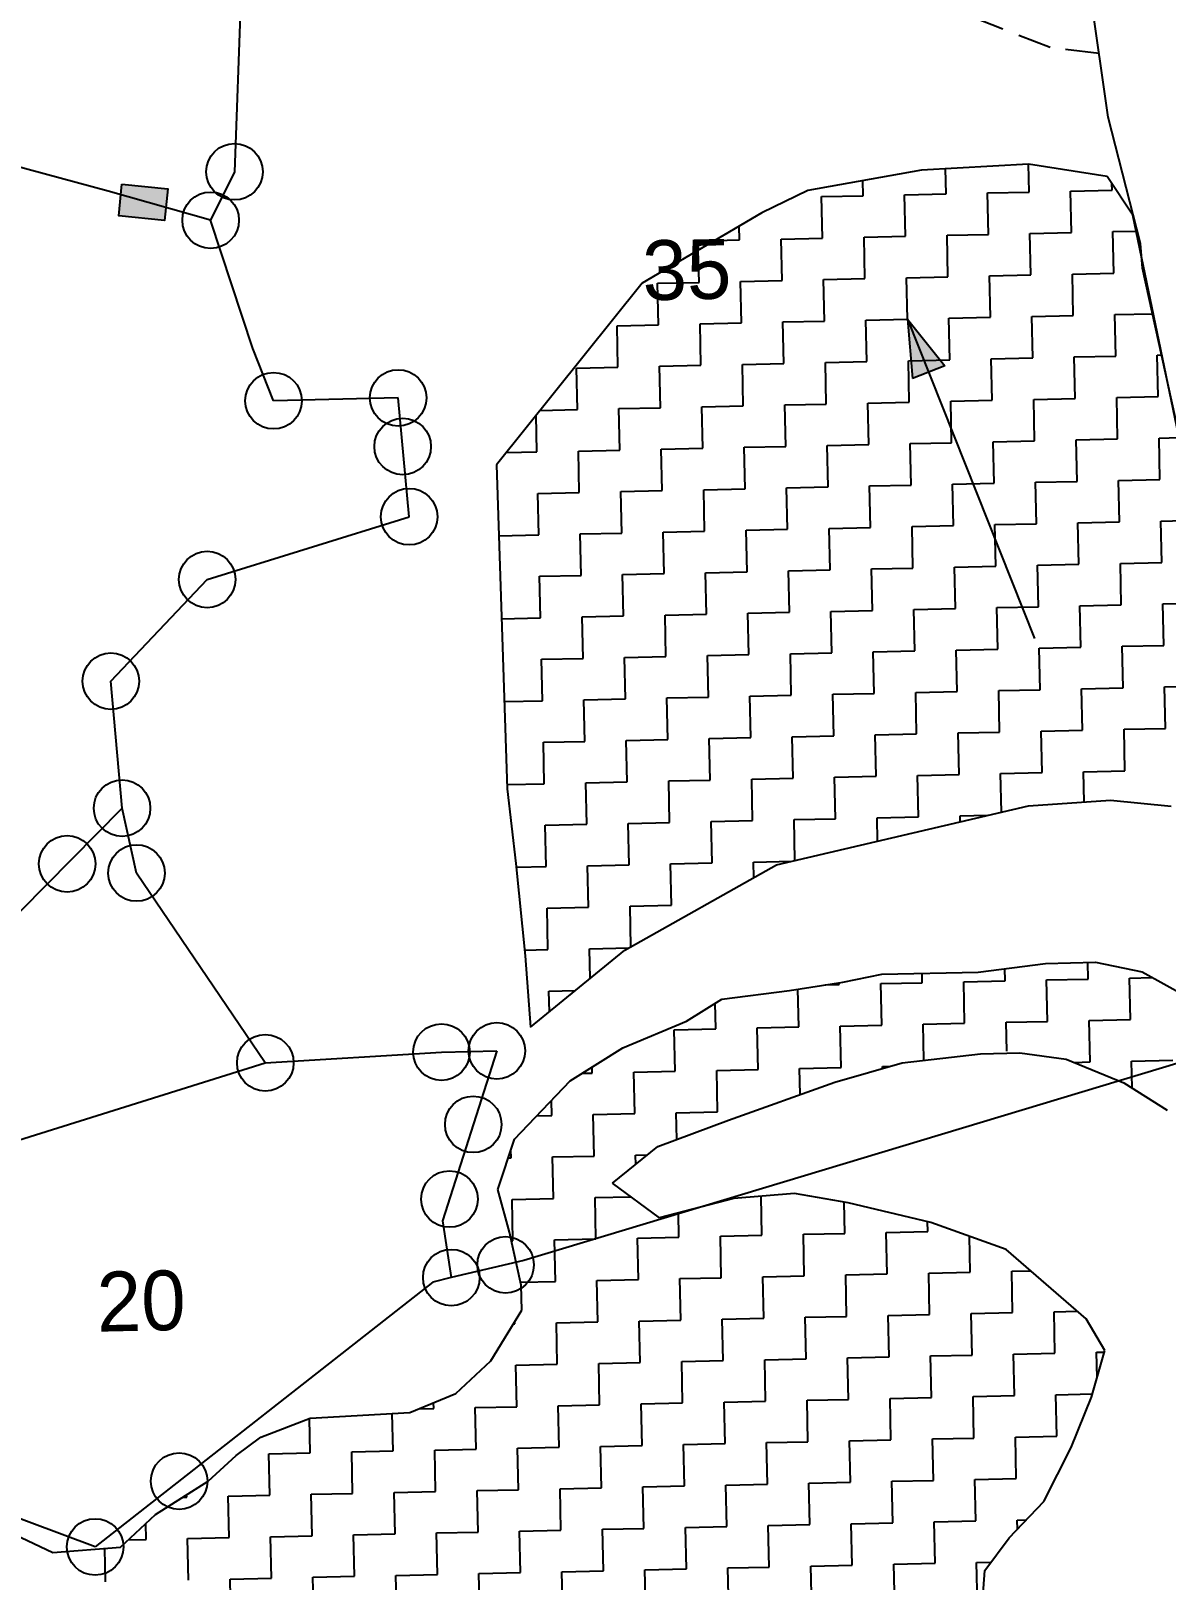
# Model space of a CAD drawing. Header units: metres. Extents: x 281463 to 283423, y 2096851 to 2099007.
# Drawn here: x 281958.3 to 282126.1, y 2098055 to 2098284.1 of the extents above; entities that cross this region are included whole.
import ezdxf
from ezdxf.enums import TextEntityAlignment as Align

# ---------------------------------------------------------------- set-up
doc = ezdxf.new("R2010")
doc.units = ezdxf.units.M
doc.linetypes.add('DASHED', pattern=[0.75, 0.5, -0.25])
for name, color, linetype in [('LINE_FOOTPATH', 1, 'DASHED'), ('POLY_HATCH', 12, 'Continuous'), ('POLY_PARCEL', 6, 'Continuous'), ('POLY_ROAD', 30, 'Continuous'), ('TEXT_PARCEL', 7, 'Continuous')]:
    doc.layers.add(name, color=color, linetype=linetype)
doc.styles.add('TEXT_MAP', font='')
doc.styles.get('TEXT_MAP').set_extended_font_data('Kruti Dev 050')

msp = doc.modelspace()

# ---------------------------------------------------------------- hatches: boundary and pattern name
msp.add_hatch(color=256).paths.add_polyline_path([(281978.04, 2098256.01), (281978.52, 2098260.72), (281971.72, 2098261.4), (281971.25, 2098256.7)])
h = msp.add_hatch(color=256)
h.paths.add_polyline_path([(282090.97, 2098233.6), (282093.37, 2098234.56), (282087.85, 2098241.43)])
h.paths.add_polyline_path([(282087.85, 2098241.43), (282088.58, 2098232.65), (282090.97, 2098233.6)])

# ---------------------------------------------------------------- linework, layer by layer
msp.add_lwpolyline([(281971.72, 2098261.4), (281978.52, 2098260.72), (281978.04, 2098256.01), (281971.25, 2098256.7)], close=True)
for points in [[(282087.85, 2098241.43), (282106.65, 2098194.24)], [(282087.85, 2098241.43), (282088.58, 2098232.65)], [(282087.85, 2098241.43), (282093.37, 2098234.56)], [(282093.37, 2098234.56), (282088.58, 2098232.65)]]:
    msp.add_lwpolyline(points)
for centre in [(281988.36, 2098263.24), (281984.84, 2098256.06), (282012.56, 2098229.79), (281994.14, 2098229.38), (282013.23, 2098222.6), (282014.19, 2098212.23), (281984.33, 2098202.94), (281970.09, 2098187.91), (281971.74, 2098169.12), (281963.62, 2098160.89), (281973.88, 2098159.54), (282027.15, 2098133.24), (281992.92, 2098131.48), (282018.96, 2098133.06), (282023.67, 2098122.37), (282020.14, 2098111.33), (282028.45, 2098101.6), (282020.42, 2098099.71), (281980.17, 2098069.62), (281967.76, 2098059.88)]:
    msp.add_circle(centre, 4.18)
at = {"layer": 'LINE_FOOTPATH', "ltscale": 10}
for p, q in [((282108.97, 2098281.59), (282048.18, 2098305.28)), ((282116.18, 2098280.71), (282108.97, 2098281.59))]:
    msp.add_line(p, q, dxfattribs=at)
at = {"layer": 'POLY_HATCH'}
for p, q in [((282089.93, 2098263.49), (282073.12, 2098260.48)), ((282105.73, 2098264.37), (282089.93, 2098263.49)), ((282117.38, 2098262.52), (282105.73, 2098264.37)), ((282121.2, 2098256.81), (282117.38, 2098262.52)), ((282073.12, 2098260.48), (282066.34, 2098257.17)), ((282066.34, 2098257.17), (282048.64, 2098246.76)), ((282141.3, 2098159.74), (282121.2, 2098256.81)), ((282048.64, 2098246.76), (282027.08, 2098219.92)), ((282027.08, 2098219.92), (282028.68, 2098171.98)), ((282028.68, 2098171.98), (282029.98, 2098160.94)), ((282068.49, 2098160.75), (282105.74, 2098169.49)), ((282105.74, 2098169.49), (282117.86, 2098170.29)), ((282117.86, 2098170.29), (282126.84, 2098169.43)), ((282029.98, 2098160.94), (282031.34, 2098147.27)), ((282046.09, 2098148.13), (282068.49, 2098160.75)), ((282031.34, 2098147.27), (282032.11, 2098136.74)), ((282032.11, 2098136.74), (282046.09, 2098148.13)), ((282078.29, 2098143.4), (282084.06, 2098144.58)), ((282084.06, 2098144.58), (282098.3, 2098144.9)), ((282098.3, 2098144.9), (282108.29, 2098146.18)), ((282108.29, 2098146.18), (282115.67, 2098146.34)), ((282115.67, 2098146.34), (282122.56, 2098144.92)), ((282122.56, 2098144.92), (282128.97, 2098141.37)), ((282060.41, 2098140.89), (282070.4, 2098142.17)), ((282070.4, 2098142.17), (282078.29, 2098143.4)), ((282055.21, 2098137.61), (282060.41, 2098140.89)), ((282045.8, 2098133.71), (282055.21, 2098137.61)), ((282038, 2098128.79), (282045.8, 2098133.71)), ((282098.65, 2098132.8), (282104.45, 2098132.93)), ((282104.45, 2098132.93), (282111.33, 2098132.03)), ((282077.12, 2098128.63), (282087.08, 2098131.49)), ((282087.08, 2098131.49), (282098.65, 2098132.8)), ((282111.33, 2098132.03), (282119.84, 2098128.53)), ((282029.75, 2098120.18), (282038, 2098128.79)), ((282061.42, 2098123.01), (282077.12, 2098128.63)), ((282119.84, 2098128.53), (282126.27, 2098124.46)), ((282050.96, 2098119.08), (282061.42, 2098123.01)), ((282027.28, 2098112.74), (282029.75, 2098120.18)), ((282044.23, 2098113.66), (282050.96, 2098119.08)), ((282029.01, 2098106.45), (282027.28, 2098112.74)), ((282051.2, 2098108.55), (282044.23, 2098113.66)), ((282062.21, 2098111.43), (282051.2, 2098108.55)), ((282071.16, 2098112.16), (282062.21, 2098111.43)), ((282079.1, 2098110.75), (282071.16, 2098112.16)), ((282091.3, 2098107.86), (282079.1, 2098110.75)), ((282102.46, 2098103.89), (282091.3, 2098107.86)), ((282030.76, 2098098.59), (282029.01, 2098106.45)), ((282114.3, 2098093.62), (282102.46, 2098103.89)), ((282030.85, 2098094.9), (282030.76, 2098098.59)), ((282026.27, 2098087.42), (282030.85, 2098094.9)), ((282117.04, 2098088.93), (282114.3, 2098093.62)), ((282021.1, 2098082.56), (282026.27, 2098087.42)), ((282115.08, 2098082.04), (282117.04, 2098088.93)), ((282014.31, 2098079.77), (282021.1, 2098082.56)), ((282112.08, 2098074.59), (282115.08, 2098082.04)), ((281992.24, 2098076.11), (281999.56, 2098078.91)), ((281999.56, 2098078.91), (282014.31, 2098079.77)), ((281988.61, 2098073.4), (281992.24, 2098076.11)), ((281984.47, 2098069.61), (281988.61, 2098073.4)), ((282108.04, 2098066.59), (282112.08, 2098074.59)), ((281976.67, 2098064.69), (281984.47, 2098069.61)), ((282102.89, 2098061.21), (282108.04, 2098066.59)), ((281971.5, 2098059.84), (281976.67, 2098064.69)), ((281954.04, 2098062.61), (281961.5, 2098059.08)), ((281961.5, 2098059.08), (281971.5, 2098059.84)), ((282099.3, 2098056.38), (282102.89, 2098061.21)), ((282098.9, 2098051.1), (282099.3, 2098056.38))]:
    msp.add_line(p, q, dxfattribs=at)
at = {"layer": 'POLY_HATCH', "linetype": 'Continuous'}
for p, q in [((282093.57, 2098259.97), (282093.49, 2098263.69)), ((282105.84, 2098260.24), (282105.75, 2098264.37)), ((282081.31, 2098259.69), (282081.26, 2098261.94)), ((282118.1, 2098260.52), (282118.08, 2098261.47)), ((282075.17, 2098259.56), (282081.31, 2098259.69)), ((282075.31, 2098253.43), (282075.17, 2098259.56)), ((282087.44, 2098259.83), (282093.57, 2098259.97)), ((282087.58, 2098253.7), (282087.44, 2098259.83)), ((282099.7, 2098260.11), (282105.84, 2098260.24)), ((282099.84, 2098253.97), (282099.7, 2098260.11)), ((282111.97, 2098260.38), (282118.1, 2098260.52)), ((282112.11, 2098254.25), (282111.97, 2098260.38)), ((282063.05, 2098253.15), (282063, 2098255.2)), ((282105.97, 2098254.11), (282112.11, 2098254.25)), ((282118.24, 2098254.38), (282121.69, 2098254.46)), ((282118.38, 2098248.25), (282118.24, 2098254.38)), ((282059.37, 2098253.07), (282063.05, 2098253.15)), ((282069.18, 2098253.29), (282075.31, 2098253.43)), ((282069.32, 2098247.16), (282069.18, 2098253.29)), ((282081.44, 2098253.56), (282087.58, 2098253.7)), ((282081.58, 2098247.43), (282081.44, 2098253.56)), ((282093.71, 2098253.84), (282099.84, 2098253.97)), ((282093.85, 2098247.7), (282093.71, 2098253.84)), ((282106.11, 2098247.98), (282105.97, 2098254.11)), ((282057.05, 2098246.88), (282056.94, 2098251.64)), ((282075.45, 2098247.29), (282081.58, 2098247.43)), ((282087.71, 2098247.57), (282093.85, 2098247.7)), ((282087.85, 2098241.43), (282087.71, 2098247.57)), ((282099.98, 2098247.84), (282106.11, 2098247.98)), ((282100.12, 2098241.71), (282099.98, 2098247.84)), ((282112.24, 2098248.11), (282118.38, 2098248.25)), ((282112.38, 2098241.98), (282112.24, 2098248.11)), ((282050.92, 2098246.74), (282057.05, 2098246.88)), ((282051.06, 2098240.61), (282050.92, 2098246.74)), ((282063.18, 2098247.02), (282069.32, 2098247.16)), ((282063.32, 2098240.89), (282063.18, 2098247.02)), ((282075.59, 2098241.16), (282075.45, 2098247.29)), ((282044.92, 2098240.47), (282051.06, 2098240.61)), ((282057.19, 2098240.75), (282063.32, 2098240.89)), ((282057.33, 2098234.62), (282057.19, 2098240.75)), ((282069.45, 2098241.02), (282075.59, 2098241.16)), ((282069.59, 2098234.89), (282069.45, 2098241.02)), ((282081.72, 2098241.3), (282087.85, 2098241.43)), ((282081.86, 2098235.16), (282081.72, 2098241.3)), ((282093.98, 2098241.57), (282100.12, 2098241.71)), ((282094.12, 2098235.44), (282093.98, 2098241.57)), ((282106.25, 2098241.85), (282112.38, 2098241.98)), ((282106.39, 2098235.71), (282106.25, 2098241.85)), ((282118.51, 2098242.12), (282124.21, 2098242.25)), ((282118.65, 2098235.99), (282118.51, 2098242.12)), ((282045.06, 2098234.34), (282044.92, 2098240.47)), ((282112.52, 2098235.85), (282118.65, 2098235.99)), ((282124.78, 2098236.12), (282125.48, 2098236.14)), ((282124.92, 2098229.99), (282124.78, 2098236.12)), ((282038.93, 2098234.21), (282045.06, 2098234.34)), ((282039.06, 2098228.07), (282038.93, 2098234.21)), ((282051.19, 2098234.48), (282057.33, 2098234.62)), ((282051.33, 2098228.35), (282051.19, 2098234.48)), ((282063.46, 2098234.75), (282069.59, 2098234.89)), ((282063.59, 2098228.62), (282063.46, 2098234.75)), ((282075.72, 2098235.03), (282081.86, 2098235.16)), ((282075.86, 2098228.89), (282075.72, 2098235.03)), ((282087.99, 2098235.3), (282094.12, 2098235.44)), ((282088.13, 2098229.17), (282087.99, 2098235.3)), ((282100.25, 2098235.58), (282106.39, 2098235.71)), ((282100.39, 2098229.44), (282100.25, 2098235.58)), ((282112.66, 2098229.72), (282112.52, 2098235.85)), ((282081.99, 2098229.03), (282088.13, 2098229.17)), ((282094.26, 2098229.31), (282100.39, 2098229.44)), ((282094.39, 2098223.17), (282094.26, 2098229.31)), ((282106.52, 2098229.58), (282112.66, 2098229.72)), ((282106.66, 2098223.45), (282106.52, 2098229.58)), ((282118.79, 2098229.85), (282124.92, 2098229.99)), ((282118.92, 2098223.72), (282118.79, 2098229.85)), ((282033.07, 2098221.8), (282032.95, 2098227.22)), ((282033.53, 2098227.95), (282039.06, 2098228.07)), ((282045.2, 2098228.21), (282051.33, 2098228.35)), ((282045.33, 2098222.08), (282045.2, 2098228.21)), ((282057.46, 2098228.48), (282063.59, 2098228.62)), ((282057.6, 2098222.35), (282057.46, 2098228.48)), ((282069.73, 2098228.76), (282075.86, 2098228.89)), ((282069.86, 2098222.63), (282069.73, 2098228.76)), ((282082.13, 2098222.9), (282081.99, 2098229.03)), ((282051.47, 2098222.21), (282057.6, 2098222.35)), ((282051.6, 2098216.08), (282051.47, 2098222.21)), ((282063.73, 2098222.49), (282069.86, 2098222.63)), ((282063.87, 2098216.36), (282063.73, 2098222.49)), ((282076, 2098222.76), (282082.13, 2098222.9)), ((282076.13, 2098216.63), (282076, 2098222.76)), ((282088.26, 2098223.04), (282094.39, 2098223.17)), ((282088.4, 2098216.9), (282088.26, 2098223.04)), ((282100.53, 2098223.31), (282106.66, 2098223.45)), ((282100.66, 2098217.18), (282100.53, 2098223.31)), ((282112.79, 2098223.58), (282118.92, 2098223.72)), ((282112.93, 2098217.45), (282112.79, 2098223.58)), ((282125.06, 2098223.86), (282128.01, 2098223.92)), ((282125.19, 2098217.73), (282125.06, 2098223.86)), ((282028.52, 2098221.7), (282033.07, 2098221.8)), ((282039.2, 2098221.94), (282045.33, 2098222.08)), ((282039.34, 2098215.81), (282039.2, 2098221.94)), ((282119.06, 2098217.59), (282125.19, 2098217.73)), ((282119.2, 2098211.46), (282119.06, 2098217.59)), ((282033.21, 2098215.67), (282039.34, 2098215.81)), ((282033.34, 2098209.54), (282033.21, 2098215.67)), ((282045.47, 2098215.94), (282051.6, 2098216.08)), ((282045.61, 2098209.81), (282045.47, 2098215.94)), ((282057.74, 2098216.22), (282063.87, 2098216.36)), ((282057.87, 2098210.09), (282057.74, 2098216.22)), ((282070, 2098216.49), (282076.13, 2098216.63)), ((282070.14, 2098210.36), (282070, 2098216.49)), ((282082.27, 2098216.77), (282088.4, 2098216.9)), ((282082.4, 2098210.63), (282082.27, 2098216.77)), ((282094.53, 2098217.04), (282100.66, 2098217.18)), ((282094.67, 2098210.91), (282094.53, 2098217.04)), ((282106.8, 2098217.32), (282112.93, 2098217.45)), ((282106.93, 2098211.18), (282106.8, 2098217.32)), ((282088.54, 2098210.77), (282094.67, 2098210.91)), ((282088.67, 2098204.64), (282088.54, 2098210.77)), ((282100.8, 2098211.05), (282106.93, 2098211.18)), ((282100.94, 2098204.91), (282100.8, 2098211.05)), ((282113.07, 2098211.32), (282119.2, 2098211.46)), ((282113.2, 2098205.19), (282113.07, 2098211.32)), ((282125.33, 2098211.59), (282130.54, 2098211.71)), ((282125.47, 2098205.46), (282125.33, 2098211.59)), ((282027.43, 2098209.41), (282033.34, 2098209.54)), ((282039.48, 2098209.68), (282045.61, 2098209.81)), ((282039.61, 2098203.54), (282039.48, 2098209.68)), ((282051.74, 2098209.95), (282057.87, 2098210.09)), ((282051.88, 2098203.82), (282051.74, 2098209.95)), ((282064.01, 2098210.22), (282070.14, 2098210.36)), ((282064.14, 2098204.09), (282064.01, 2098210.22)), ((282076.27, 2098210.5), (282082.4, 2098210.63)), ((282076.41, 2098204.36), (282076.27, 2098210.5)), ((282058.01, 2098203.95), (282064.14, 2098204.09)), ((282058.15, 2098197.82), (282058.01, 2098203.95)), ((282070.28, 2098204.23), (282076.41, 2098204.36)), ((282070.41, 2098198.1), (282070.28, 2098204.23)), ((282082.54, 2098204.5), (282088.67, 2098204.64)), ((282082.68, 2098198.37), (282082.54, 2098204.5)), ((282094.81, 2098204.78), (282100.94, 2098204.91)), ((282094.94, 2098198.64), (282094.81, 2098204.78)), ((282107.07, 2098205.05), (282113.2, 2098205.19)), ((282107.21, 2098198.92), (282107.07, 2098205.05)), ((282119.34, 2098205.32), (282125.47, 2098205.46)), ((282119.47, 2098199.19), (282119.34, 2098205.32)), ((282033.48, 2098203.41), (282039.61, 2098203.54)), ((282033.62, 2098197.27), (282033.48, 2098203.41)), ((282045.75, 2098203.68), (282051.88, 2098203.82)), ((282045.88, 2098197.55), (282045.75, 2098203.68)), ((282125.61, 2098199.33), (282131.74, 2098199.47)), ((282125.74, 2098193.2), (282125.61, 2098199.33)), ((282027.84, 2098197.14), (282033.62, 2098197.27)), ((282039.75, 2098197.41), (282045.88, 2098197.55)), ((282039.89, 2098191.28), (282039.75, 2098197.41)), ((282052.02, 2098197.68), (282058.15, 2098197.82)), ((282052.15, 2098191.55), (282052.02, 2098197.68)), ((282064.28, 2098197.96), (282070.41, 2098198.1)), ((282064.42, 2098191.83), (282064.28, 2098197.96)), ((282076.55, 2098198.23), (282082.68, 2098198.37)), ((282076.68, 2098192.1), (282076.55, 2098198.23)), ((282088.81, 2098198.51), (282094.94, 2098198.64)), ((282088.95, 2098192.37), (282088.81, 2098198.51)), ((282101.08, 2098198.78), (282107.21, 2098198.92)), ((282101.21, 2098192.65), (282101.08, 2098198.78)), ((282113.34, 2098199.05), (282119.47, 2098199.19)), ((282113.48, 2098192.92), (282113.34, 2098199.05)), ((282095.08, 2098192.51), (282101.21, 2098192.65)), ((282095.22, 2098186.38), (282095.08, 2098192.51)), ((282107.34, 2098192.78), (282113.48, 2098192.92)), ((282107.48, 2098186.65), (282107.34, 2098192.78)), ((282119.61, 2098193.06), (282125.74, 2098193.2)), ((282119.75, 2098186.93), (282119.61, 2098193.06)), ((282033.75, 2098191.14), (282039.89, 2098191.28)), ((282033.89, 2098185.01), (282033.75, 2098191.14)), ((282046.02, 2098191.41), (282052.15, 2098191.55)), ((282046.16, 2098185.28), (282046.02, 2098191.41)), ((282058.28, 2098191.69), (282064.42, 2098191.83)), ((282058.42, 2098185.56), (282058.28, 2098191.69)), ((282070.55, 2098191.96), (282076.68, 2098192.1)), ((282070.69, 2098185.83), (282070.55, 2098191.96)), ((282082.81, 2098192.24), (282088.95, 2098192.37)), ((282082.95, 2098186.1), (282082.81, 2098192.24)), ((282052.29, 2098185.42), (282058.42, 2098185.56)), ((282064.55, 2098185.69), (282070.69, 2098185.83)), ((282064.69, 2098179.56), (282064.55, 2098185.69)), ((282076.82, 2098185.97), (282082.95, 2098186.1)), ((282076.96, 2098179.83), (282076.82, 2098185.97)), ((282089.08, 2098186.24), (282095.22, 2098186.38)), ((282089.22, 2098180.11), (282089.08, 2098186.24)), ((282101.35, 2098186.52), (282107.48, 2098186.65)), ((282101.49, 2098180.38), (282101.35, 2098186.52)), ((282113.61, 2098186.79), (282119.75, 2098186.93)), ((282113.75, 2098180.66), (282113.61, 2098186.79)), ((282125.88, 2098187.06), (282132.01, 2098187.2)), ((282126.02, 2098180.93), (282125.88, 2098187.06)), ((282028.25, 2098184.88), (282033.89, 2098185.01)), ((282040.02, 2098185.15), (282046.16, 2098185.28)), ((282040.16, 2098179.01), (282040.02, 2098185.15)), ((282052.43, 2098179.29), (282052.29, 2098185.42)), ((282119.88, 2098180.79), (282126.02, 2098180.93)), ((282034.03, 2098178.88), (282040.16, 2098179.01)), ((282034.17, 2098172.74), (282034.03, 2098178.88)), ((282046.29, 2098179.15), (282052.43, 2098179.29)), ((282046.43, 2098173.02), (282046.29, 2098179.15)), ((282058.56, 2098179.42), (282064.69, 2098179.56)), ((282058.7, 2098173.29), (282058.56, 2098179.42)), ((282070.82, 2098179.7), (282076.96, 2098179.83)), ((282070.96, 2098173.57), (282070.82, 2098179.7)), ((282083.09, 2098179.97), (282089.22, 2098180.11)), ((282083.23, 2098173.84), (282083.09, 2098179.97)), ((282095.35, 2098180.25), (282101.49, 2098180.38)), ((282095.49, 2098174.11), (282095.35, 2098180.25)), ((282107.62, 2098180.52), (282113.75, 2098180.66)), ((282107.76, 2098174.39), (282107.62, 2098180.52)), ((282120.02, 2098174.66), (282119.88, 2098180.79)), ((282089.36, 2098173.98), (282095.49, 2098174.11)), ((282101.62, 2098174.25), (282107.76, 2098174.39)), ((282101.75, 2098168.55), (282101.62, 2098174.25)), ((282113.89, 2098174.52), (282120.02, 2098174.66)), ((282113.99, 2098170.03), (282113.89, 2098174.52)), ((282028.66, 2098172.62), (282034.17, 2098172.74)), ((282040.3, 2098172.88), (282046.43, 2098173.02)), ((282040.44, 2098166.75), (282040.3, 2098172.88)), ((282052.56, 2098173.15), (282058.7, 2098173.29)), ((282052.7, 2098167.02), (282052.56, 2098173.15)), ((282064.83, 2098173.43), (282070.96, 2098173.57)), ((282064.97, 2098167.3), (282064.83, 2098173.43)), ((282077.09, 2098173.7), (282083.23, 2098173.84)), ((282077.23, 2098167.57), (282077.09, 2098173.7)), ((282089.5, 2098167.84), (282089.36, 2098173.98)), ((282058.83, 2098167.16), (282064.97, 2098167.3)), ((282071.1, 2098167.43), (282077.23, 2098167.57)), ((282071.23, 2098161.39), (282071.1, 2098167.43)), ((282083.36, 2098167.71), (282089.5, 2098167.84)), ((282083.44, 2098164.26), (282083.36, 2098167.71)), ((282095.63, 2098167.98), (282099.7, 2098168.07)), ((282095.65, 2098167.12), (282095.63, 2098167.98)), ((282034.3, 2098166.61), (282040.44, 2098166.75)), ((282034.44, 2098160.48), (282034.3, 2098166.61)), ((282046.57, 2098166.88), (282052.7, 2098167.02)), ((282046.7, 2098160.75), (282046.57, 2098166.88)), ((282058.97, 2098161.03), (282058.83, 2098167.16)), ((282030.04, 2098160.38), (282034.44, 2098160.48)), ((282040.57, 2098160.61), (282046.7, 2098160.75)), ((282040.71, 2098154.48), (282040.57, 2098160.61)), ((282052.84, 2098160.89), (282058.97, 2098161.03)), ((282052.97, 2098154.76), (282052.84, 2098160.89)), ((282065.1, 2098161.16), (282070.79, 2098161.29)), ((282065.15, 2098158.87), (282065.1, 2098161.16)), ((282034.58, 2098154.35), (282040.71, 2098154.48)), ((282034.71, 2098148.21), (282034.58, 2098154.35)), ((282046.84, 2098154.62), (282052.97, 2098154.76)), ((282046.98, 2098148.62), (282046.84, 2098154.62)), ((282031.26, 2098148.14), (282034.71, 2098148.21)), ((282040.85, 2098148.35), (282046.72, 2098148.48)), ((282040.94, 2098143.94), (282040.85, 2098148.35)), ((282090.04, 2098143.31), (282090.01, 2098144.72)), ((282102.31, 2098143.59), (282102.27, 2098145.41)), ((282114.57, 2098143.86), (282114.52, 2098146.32)), ((282034.85, 2098142.08), (282038.77, 2098142.17)), ((282034.92, 2098139.03), (282034.85, 2098142.08)), ((282071.78, 2098136.77), (282071.66, 2098142.36)), ((282075.68, 2098142.99), (282077.78, 2098143.04)), ((282077.78, 2098143.04), (282077.77, 2098143.32)), ((282083.91, 2098143.18), (282090.04, 2098143.31)), ((282084.05, 2098137.04), (282083.91, 2098143.18)), ((282096.18, 2098143.45), (282102.31, 2098143.59)), ((282096.31, 2098137.32), (282096.18, 2098143.45)), ((282108.44, 2098143.72), (282114.57, 2098143.86)), ((282108.58, 2098137.59), (282108.44, 2098143.72)), ((282120.71, 2098144), (282124.08, 2098144.07)), ((282120.84, 2098137.87), (282120.71, 2098144)), ((282059.52, 2098136.5), (282059.43, 2098140.28)), ((282102.45, 2098137.46), (282108.58, 2098137.59)), ((282102.54, 2098133.18), (282102.45, 2098137.46)), ((282114.71, 2098137.73), (282120.84, 2098137.87)), ((282114.85, 2098131.6), (282114.71, 2098137.73)), ((282053.39, 2098136.36), (282059.52, 2098136.5)), ((282053.52, 2098130.23), (282053.39, 2098136.36)), ((282065.65, 2098136.63), (282071.78, 2098136.77)), ((282065.79, 2098130.5), (282065.65, 2098136.63)), ((282077.92, 2098136.91), (282084.05, 2098137.04)), ((282078.05, 2098130.77), (282077.92, 2098136.91)), ((282090.18, 2098137.18), (282096.31, 2098137.32)), ((282090.3, 2098131.85), (282090.18, 2098137.18)), ((282041.26, 2098129.95), (282041.24, 2098130.83)), ((282071.92, 2098130.64), (282078.05, 2098130.77)), ((282072.01, 2098126.8), (282071.92, 2098130.64)), ((282084.19, 2098130.91), (282085.15, 2098130.93)), ((282084.19, 2098130.66), (282084.19, 2098130.91)), ((282112.51, 2098131.54), (282114.85, 2098131.6)), ((282120.98, 2098131.73), (282127.11, 2098131.87)), ((282121.07, 2098127.75), (282120.98, 2098131.73)), ((282039.79, 2098129.92), (282041.26, 2098129.95)), ((282047.39, 2098130.09), (282053.52, 2098130.23)), ((282047.53, 2098123.96), (282047.39, 2098130.09)), ((282059.66, 2098130.36), (282065.79, 2098130.5)), ((282059.79, 2098124.23), (282059.66, 2098130.36)), ((282033.06, 2098123.63), (282035.26, 2098123.68)), ((282035.26, 2098123.68), (282035.21, 2098125.88)), ((282041.39, 2098123.82), (282047.53, 2098123.96)), ((282041.53, 2098117.69), (282041.39, 2098123.82)), ((282053.66, 2098124.09), (282059.79, 2098124.23)), ((282053.75, 2098120.13), (282053.66, 2098124.09)), ((282028.83, 2098117.4), (282029.27, 2098117.41)), ((282029.27, 2098117.41), (282029.24, 2098118.62)), ((282035.4, 2098117.55), (282041.53, 2098117.69)), ((282035.54, 2098111.42), (282035.4, 2098117.55)), ((282047.66, 2098117.82), (282049.45, 2098117.86)), ((282047.69, 2098116.45), (282047.66, 2098117.82)), ((282029.4, 2098111.28), (282035.54, 2098111.42)), ((282029.54, 2098105.15), (282029.4, 2098111.28)), ((282041.67, 2098111.55), (282046.94, 2098111.67)), ((282041.81, 2098105.42), (282041.67, 2098111.55)), ((282066.34, 2098105.97), (282066.21, 2098111.75)), ((282078.6, 2098106.24), (282078.5, 2098110.86)), ((282054.07, 2098105.7), (282053.99, 2098109.28)), ((282090.87, 2098106.52), (282090.83, 2098107.97)), ((282035.67, 2098105.29), (282041.81, 2098105.42)), ((282047.94, 2098105.56), (282054.07, 2098105.7)), ((282048.08, 2098099.43), (282047.94, 2098105.56)), ((282060.2, 2098105.83), (282066.34, 2098105.97)), ((282060.34, 2098099.7), (282060.2, 2098105.83)), ((282072.47, 2098106.11), (282078.6, 2098106.24)), ((282072.61, 2098099.97), (282072.47, 2098106.11)), ((282084.73, 2098106.38), (282090.87, 2098106.52)), ((282084.87, 2098100.25), (282084.73, 2098106.38)), ((282097.14, 2098100.52), (282097.02, 2098105.83)), ((282029.3, 2098105.14), (282029.54, 2098105.15)), ((282035.81, 2098099.15), (282035.67, 2098105.29)), ((282030.66, 2098099.04), (282035.81, 2098099.15)), ((282041.94, 2098099.29), (282048.08, 2098099.43)), ((282042.08, 2098093.16), (282041.94, 2098099.29)), ((282054.21, 2098099.56), (282060.34, 2098099.7)), ((282054.34, 2098093.43), (282054.21, 2098099.56)), ((282066.47, 2098099.84), (282072.61, 2098099.97)), ((282066.61, 2098093.71), (282066.47, 2098099.84)), ((282078.74, 2098100.11), (282084.87, 2098100.25)), ((282078.87, 2098093.98), (282078.74, 2098100.11)), ((282091, 2098100.39), (282097.14, 2098100.52)), ((282091.14, 2098094.25), (282091, 2098100.39)), ((282103.27, 2098100.66), (282106.11, 2098100.72)), ((282103.4, 2098094.53), (282103.27, 2098100.66)), ((282072.74, 2098093.84), (282078.87, 2098093.98)), ((282085.01, 2098094.12), (282091.14, 2098094.25)), ((282085.14, 2098087.98), (282085.01, 2098094.12)), ((282097.27, 2098094.39), (282103.4, 2098094.53)), ((282097.41, 2098088.26), (282097.27, 2098094.39)), ((282109.54, 2098094.66), (282113, 2098094.74)), ((282109.67, 2098088.53), (282109.54, 2098094.66)), ((282029.61, 2098092.88), (282029.81, 2098092.88)), ((282029.81, 2098092.88), (282029.81, 2098093.2)), ((282035.95, 2098093.02), (282042.08, 2098093.16)), ((282036.08, 2098086.89), (282035.95, 2098093.02)), ((282048.21, 2098093.29), (282054.34, 2098093.43)), ((282048.35, 2098087.16), (282048.21, 2098093.29)), ((282060.48, 2098093.57), (282066.61, 2098093.71)), ((282060.61, 2098087.44), (282060.48, 2098093.57)), ((282072.88, 2098087.71), (282072.74, 2098093.84)), ((282042.22, 2098087.02), (282048.35, 2098087.16)), ((282042.35, 2098080.89), (282042.22, 2098087.02)), ((282054.48, 2098087.3), (282060.61, 2098087.44)), ((282054.62, 2098081.17), (282054.48, 2098087.3)), ((282066.75, 2098087.57), (282072.88, 2098087.71)), ((282066.88, 2098081.44), (282066.75, 2098087.57)), ((282079.01, 2098087.85), (282085.14, 2098087.98)), ((282079.15, 2098081.71), (282079.01, 2098087.85)), ((282091.28, 2098088.12), (282097.41, 2098088.26)), ((282091.41, 2098081.99), (282091.28, 2098088.12)), ((282103.54, 2098088.39), (282109.67, 2098088.53)), ((282103.68, 2098082.26), (282103.54, 2098088.39)), ((282115.81, 2098088.67), (282116.97, 2098088.69)), ((282115.89, 2098084.89), (282115.81, 2098088.67)), ((282029.95, 2098086.75), (282036.08, 2098086.89)), ((282030.09, 2098080.62), (282029.95, 2098086.75)), ((282109.81, 2098082.4), (282115.22, 2098082.52)), ((282015.59, 2098080.29), (282017.82, 2098080.34)), ((282017.82, 2098080.34), (282017.8, 2098081.2)), ((282023.96, 2098080.48), (282030.09, 2098080.62)), ((282024.09, 2098074.35), (282023.96, 2098080.48)), ((282036.22, 2098080.75), (282042.35, 2098080.89)), ((282036.36, 2098074.62), (282036.22, 2098080.75)), ((282048.49, 2098081.03), (282054.62, 2098081.17)), ((282048.62, 2098074.9), (282048.49, 2098081.03)), ((282060.75, 2098081.3), (282066.88, 2098081.44)), ((282060.89, 2098075.17), (282060.75, 2098081.3)), ((282073.02, 2098081.58), (282079.15, 2098081.71)), ((282073.15, 2098075.44), (282073.02, 2098081.58)), ((282085.28, 2098081.85), (282091.41, 2098081.99)), ((282085.42, 2098075.72), (282085.28, 2098081.85)), ((282097.55, 2098082.13), (282103.68, 2098082.26)), ((282097.68, 2098075.99), (282097.55, 2098082.13)), ((282109.95, 2098076.27), (282109.81, 2098082.4)), ((281999.56, 2098073.8), (281999.45, 2098078.87)), ((282011.83, 2098074.07), (282011.7, 2098079.62)), ((282079.29, 2098075.58), (282085.42, 2098075.72)), ((282079.42, 2098069.45), (282079.29, 2098075.58)), ((282091.55, 2098075.86), (282097.68, 2098075.99)), ((282091.69, 2098069.72), (282091.55, 2098075.86)), ((282103.82, 2098076.13), (282109.95, 2098076.27)), ((282103.95, 2098070), (282103.82, 2098076.13)), ((281993.43, 2098073.66), (281999.56, 2098073.8)), ((281993.57, 2098067.53), (281993.43, 2098073.66)), ((282005.7, 2098073.94), (282011.83, 2098074.07)), ((282005.83, 2098067.8), (282005.7, 2098073.94)), ((282017.96, 2098074.21), (282024.09, 2098074.35)), ((282018.1, 2098068.08), (282017.96, 2098074.21)), ((282030.23, 2098074.49), (282036.36, 2098074.62)), ((282030.36, 2098068.35), (282030.23, 2098074.49)), ((282042.49, 2098074.76), (282048.62, 2098074.9)), ((282042.63, 2098068.63), (282042.49, 2098074.76)), ((282054.76, 2098075.03), (282060.89, 2098075.17)), ((282054.89, 2098068.9), (282054.76, 2098075.03)), ((282067.02, 2098075.31), (282073.15, 2098075.44)), ((282067.16, 2098069.18), (282067.02, 2098075.31)), ((282048.76, 2098068.76), (282054.89, 2098068.9)), ((282048.9, 2098062.63), (282048.76, 2098068.76)), ((282061.03, 2098069.04), (282067.16, 2098069.18)), ((282061.16, 2098062.91), (282061.03, 2098069.04)), ((282073.29, 2098069.31), (282079.42, 2098069.45)), ((282073.43, 2098063.18), (282073.29, 2098069.31)), ((282085.56, 2098069.59), (282091.69, 2098069.72)), ((282085.69, 2098063.45), (282085.56, 2098069.59)), ((282097.82, 2098069.86), (282103.95, 2098070)), ((282097.96, 2098063.73), (282097.82, 2098069.86)), ((281980.71, 2098067.24), (281981.3, 2098067.26)), ((281981.3, 2098067.26), (281981.29, 2098067.61)), ((281987.43, 2098067.39), (281993.57, 2098067.53)), ((281987.57, 2098061.26), (281987.43, 2098067.39)), ((281999.7, 2098067.67), (282005.83, 2098067.8)), ((281999.84, 2098061.54), (281999.7, 2098067.67)), ((282011.97, 2098067.94), (282018.1, 2098068.08)), ((282012.1, 2098061.81), (282011.97, 2098067.94)), ((282024.23, 2098068.22), (282030.36, 2098068.35)), ((282024.37, 2098062.08), (282024.23, 2098068.22)), ((282036.5, 2098068.49), (282042.63, 2098068.63)), ((282036.63, 2098062.36), (282036.5, 2098068.49)), ((281975.31, 2098060.99), (281975.25, 2098063.36)), ((282018.23, 2098061.95), (282024.37, 2098062.08)), ((282018.37, 2098055.81), (282018.23, 2098061.95)), ((282030.5, 2098062.22), (282036.63, 2098062.36)), ((282030.64, 2098056.09), (282030.5, 2098062.22)), ((282042.76, 2098062.49), (282048.9, 2098062.63)), ((282042.9, 2098056.36), (282042.76, 2098062.49)), ((282055.03, 2098062.77), (282061.16, 2098062.91)), ((282055.17, 2098056.64), (282055.03, 2098062.77)), ((282067.29, 2098063.04), (282073.43, 2098063.18)), ((282067.43, 2098056.91), (282067.29, 2098063.04)), ((282079.56, 2098063.32), (282085.69, 2098063.45)), ((282079.7, 2098057.18), (282079.56, 2098063.32)), ((282091.83, 2098063.59), (282097.96, 2098063.73)), ((282091.96, 2098057.46), (282091.83, 2098063.59)), ((282104.09, 2098063.86), (282105.46, 2098063.9)), ((282104.12, 2098062.49), (282104.09, 2098063.86)), ((281969.31, 2098054.72), (281969.2, 2098059.66)), ((281972.66, 2098060.93), (281975.31, 2098060.99)), ((281981.44, 2098061.12), (281987.57, 2098061.26)), ((281981.58, 2098054.99), (281981.44, 2098061.12)), ((281993.7, 2098061.4), (281999.84, 2098061.54)), ((281993.84, 2098055.27), (281993.7, 2098061.4)), ((282005.97, 2098061.67), (282012.1, 2098061.81)), ((282006.11, 2098055.54), (282005.97, 2098061.67)), ((282085.83, 2098057.32), (282091.96, 2098057.46)), ((282085.97, 2098051.19), (282085.83, 2098057.32)), ((282098.09, 2098057.6), (282100.24, 2098057.64)), ((282098.23, 2098051.46), (282098.09, 2098057.6)), ((281987.71, 2098055.13), (281993.84, 2098055.27)), ((281987.85, 2098049), (281987.71, 2098055.13)), ((281999.97, 2098055.4), (282006.11, 2098055.54)), ((282000.11, 2098049.27), (281999.97, 2098055.4)), ((282012.24, 2098055.68), (282018.37, 2098055.81)), ((282012.38, 2098049.54), (282012.24, 2098055.68)), ((282024.5, 2098055.95), (282030.64, 2098056.09)), ((282024.64, 2098049.82), (282024.5, 2098055.95)), ((282036.77, 2098056.22), (282042.9, 2098056.36)), ((282036.91, 2098050.09), (282036.77, 2098056.22)), ((282049.03, 2098056.5), (282055.17, 2098056.64)), ((282049.17, 2098050.37), (282049.03, 2098056.5)), ((282061.3, 2098056.77), (282067.43, 2098056.91)), ((282061.44, 2098050.64), (282061.3, 2098056.77)), ((282073.56, 2098057.05), (282079.7, 2098057.18)), ((282073.7, 2098050.91), (282073.56, 2098057.05))]:
    msp.add_line(p, q, dxfattribs=at)
at = {"layer": 'POLY_PARCEL'}
for p, q in [((281989.39, 2098292.31), (281988.36, 2098263.24)), ((281969.7, 2098260.35), (281923.55, 2098272.83)), ((281988.36, 2098263.24), (281984.84, 2098256.06)), ((281988.36, 2098263.24), (281988.36, 2098263.24)), ((281984.84, 2098256.06), (281969.7, 2098260.35)), ((281991.1, 2098237.09), (281984.84, 2098256.06)), ((281994.14, 2098229.38), (281991.1, 2098237.09)), ((282012.56, 2098229.79), (281994.14, 2098229.38)), ((282014.19, 2098212.23), (282012.56, 2098229.79)), ((281984.33, 2098202.94), (282014.19, 2098212.23)), ((281970.09, 2098187.91), (281984.33, 2098202.94)), ((281971.74, 2098169.12), (281970.09, 2098187.91)), ((281951.5, 2098148.61), (281971.74, 2098169.12)), ((281973.88, 2098159.54), (281971.74, 2098169.12)), ((281971.74, 2098169.12), (281971.74, 2098169.12)), ((281992.92, 2098131.48), (281973.88, 2098159.54)), ((282140.95, 2098135.38), (282031.12, 2098102.22)), ((281992.92, 2098131.48), (282018.96, 2098133.06)), ((282018.96, 2098133.06), (282027.15, 2098133.24)), ((282027.15, 2098133.24), (282019.11, 2098108.09)), ((281941.54, 2098115.37), (281992.92, 2098131.48)), ((281992.92, 2098131.48), (281992.92, 2098131.48)), ((282019.11, 2098108.09), (282020.42, 2098099.71)), ((282031.12, 2098102.22), (282020.42, 2098099.71)), ((282017.67, 2098099.06), (281967.76, 2098059.88)), ((282020.42, 2098099.71), (282017.67, 2098099.06)), ((281967.76, 2098059.88), (281949.18, 2098066.83))]:
    msp.add_line(p, q, dxfattribs=at)
at = {"layer": 'POLY_ROAD'}
for p, q in [((282117.52, 2098271.31), (282109.69, 2098326.41)), ((282122.32, 2098252.61), (282117.52, 2098271.31)), ((282122.63, 2098248.98), (282122.32, 2098252.61)), ((282138.88, 2098174.59), (282122.63, 2098248.98))]:
    msp.add_line(p, q, dxfattribs=at)

# ---------------------------------------------------------------- texts
at = {"layer": 'TEXT_PARCEL', "style": 'TEXT_MAP'}
for s, p in [('35', (282055.23, 2098248.78)), ('20', (281974.57, 2098096.27))]:
    msp.add_text(s, height=8.833, rotation=1.2801, dxfattribs=at).set_placement(p, align=Align.MIDDLE)

doc.saveas('drawing.dxf')
